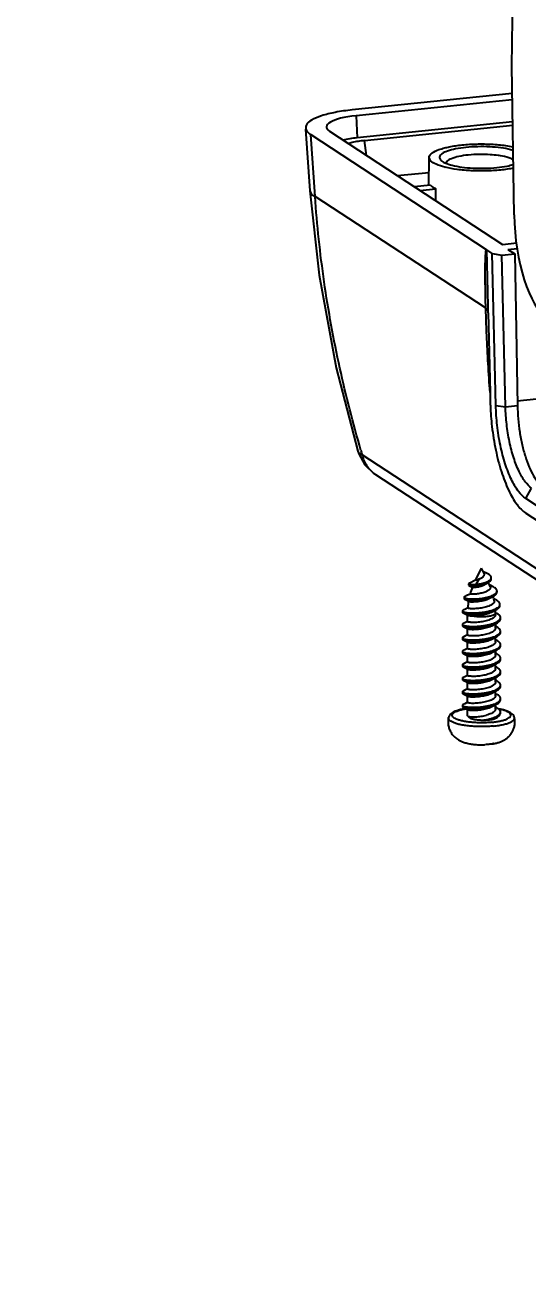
# Model space of a CAD drawing. Header units: millimetres. Extents: x -5407 to -45, y -6458 to 594.
# Drawn here: x -2140.7 to -2109, y -2032.9 to -1953.9 of the extents above; entities that cross this region are included whole.
import ezdxf

# ---------------------------------------------------------------- set-up
doc = ezdxf.new("R2010")
doc.units = ezdxf.units.MM
doc.layers.get('0').update_dxf_attribs({"linetype": 'CONTINUOUS'})
doc.layers.get('Defpoints').update_dxf_attribs({"linetype": 'CONTINUOUS'})
doc.layers.add('dim', color=3, linetype='CONTINUOUS', lineweight=9)
doc.styles.add('LongTou', font='romand.shx', dxfattribs={"width": 0.8, "bigfont": 'whgdtxt.shx'})
doc.dimstyles.new('YanXiu', dxfattribs={"dimtxt": 2.5, "dimasz": 2.2, "dimexe": 1, "dimexo": 0, "dimgap": 0.66, "dimtad": 0, "dimzin": 0, "dimdsep": 46, "dimtxsty": 'LongTou', "dimblk": 'CLOSEDBLANK', "dimcen": 0, "dimclrd": 256, "dimclre": 131, "dimclrt": 42, "dimadec": 0, "dimazin": 0, "dimtfac": 1, "dimtdec": 4, "dimtofl": 0, "dimtmove": 0, "dimatfit": 3, "dimldrblk": 'CLOSEDBLANK', "dimfxl": 0, "dimtolj": 1, "dimtzin": 0, "dimlwd": 0, "dimlwe": 0, "dimarcsym": 0})

# ---------------------------------------------------------------- blocks, each defined once
blk = doc.blocks.new('_ClosedBlank')
at = {"color": 0, "linetype": 'ByBlock', "lineweight": -2}
for p, q in [((-1, 0.167), (0, 0)), ((-1, 0.167), (-1, -0.167)), ((0, 0), (-1, -0.167))]:
    blk.add_line(p, q, dxfattribs=at)
blk = doc.blocks.new('*D34')
at = {"layer": 'Defpoints', "color": 0}
for p in [(-2243.063, -1942.958), (-2253.817, -1963.758), (-2243.063, -1963.758)]:
    blk.add_point(p, dxfattribs=at)
at = {"layer": 'dim', "lineweight": 5}
for p, q in [((-2253.817, -1937.358), (-2253.817, -1931.758)), ((-2253.817, -1969.358), (-2253.817, -1974.958))]:
    blk.add_line(p, q, dxfattribs=at)
at = {"layer": 'dim', "color": 131, "lineweight": 5}
for p, q in [((-2243.063, -1942.958), (-2255.216, -1942.958)), ((-2243.063, -1963.758), (-2255.216, -1963.758))]:
    blk.add_line(p, q, dxfattribs=at)
at = {"layer": 'dim', "lineweight": 5, "xscale": 5.600000000000001, "yscale": 5.600000000000001, "zscale": 5.600000000000001}
for p, rotation in [((-2253.817, -1942.958), 270), ((-2253.817, -1963.758), 90)]:
    blk.add_blockref('_ClosedBlank', p, dxfattribs=dict(at, rotation=rotation))
at = {"layer": 'dim', "color": 8, "insert": (-2253.817, -1953.358), "char_height": 7, "attachment_point": 5, "rotation": 90, "style": 'LongTou'}
blk.add_mtext('2.60', dxfattribs=at)
blk = doc.blocks.new('*U8')
at = {"color": 7}
for p, q in [((-127.455, 14.258), (-127.336, 21.42)), ((-127.261, 2.545), (-127.455, 14.258)), ((-127.419, 12.109), (-140.032, 10.815)), ((-127.411, 11.622), (-139.708, 10.361)), ((-139.708, 10.361), (-139.627, 8.613)), ((-143.688, 9.309), (-143.347, 4.441)), ((-128.16, 0.198), (-141.781, 9.114)), ((-127.382, 9.869), (-139.627, 8.613)), ((-139.043, 8.406), (-127.378, 9.602)), ((-142.947, 4.001), (-143.288, 8.868)), ((-143.288, 8.868), (-129.469, -0.178)), ((-138.894, 7.224), (-139.043, 8.406)), ((-133.978, 4.893), (-133.958, 7.071)), ((-136.475, 5.64), (-133.969, 5.897)), ((-129.523, -4.786), (-142.947, 4.001)), ((-133.866, 4.892), (-135.133, 4.762)), ((-134.692, 4.473), (-133.425, 4.603)), ((-133.428, 3.646), (-133.425, 4.603)), ((-127.077, 0.309), (-128.16, 0.198)), ((-128.984, -0.495), (-129.426, -0.206)), ((-129.323, -4.608), (-129.426, -0.206)), ((-128.705, -12.476), (-128.984, -0.495)), ((-128.984, -0.495), (-128.224, -0.64)), ((-128.224, -0.64), (-127.202, -0.535)), ((-127.947, -12.583), (-128.224, -0.64)), ((-127.754, -0.174), (-127.022, -0.099)), ((-127.754, -0.174), (-127.202, -0.535)), ((-127.202, -0.535), (-127.003, -12.486)), ((-129.536, -4.288), (-129.528, -4.614)), ((-129.528, -4.614), (-129.523, -4.786)), ((-129.32, -4.752), (-129.323, -4.608)), ((-129.31, -5.17), (-129.32, -4.752)), ((-129.31, -5.17), (-129.164, -11.453)), ((-129.164, -11.453), (-129.146, -12.234)), ((-128.705, -12.476), (-127.947, -12.583)), ((-127.947, -12.583), (-127.003, -12.486)), ((-125.509, -11.979), (-127.039, -12.136)), ((-139.574, -16.073), (-139.574, -16.072)), ((-139.574, -16.073), (-139.504, -16.281)), ((-44.577, -78.317), (-139.228, -16.357)), ((-138.153, -17.937), (-138.155, -17.935)), ((-43.497, -79.9), (-138.153, -17.937)), ((-126.351, -19.806), (-125.886, -18.983)), ((-63.105, -61.208), (-126.351, -19.806)), ((-126.343, -20.961), (-63.097, -62.363)), ((-130.294, -26.221), (-129.84, -25.288)), ((-129.633, -25.713), (-129.84, -25.288)), ((-130.847, -26.51), (-130.864, -26.528)), ((-130.864, -26.528), (-130.864, -26.625)), ((-130.864, -26.625), (-130.85, -26.64)), ((-130.026, -26.135), (-130.289, -26.567)), ((-130.289, -26.567), (-130.289, -26.664)), ((-130.289, -26.664), (-130.145, -26.763)), ((-129.296, -26.412), (-129.295, -26.411)), ((-129.067, -26.139), (-129.067, -26.042)), ((-131.209, -27.593), (-131.209, -27.689)), ((-130.73, -27.323), (-130.731, -27.326)), ((-129.199, -27.662), (-129.157, -27.64)), ((-128.904, -27.507), (-128.902, -27.506)), ((-128.901, -27.509), (-128.902, -27.506)), ((-128.614, -27.184), (-128.614, -27.088)), ((-131.167, -27.734), (-131.039, -27.8)), ((-131.039, -27.8), (-130.844, -27.902)), ((-130.923, -28.417), (-130.924, -28.427)), ((-130.858, -27.894), (-130.859, -27.9)), ((-128.702, -27.786), (-128.86, -27.706)), ((-128.38, -28.233), (-128.38, -28.136)), ((-131.338, -28.66), (-131.338, -28.756)), ((-131.283, -28.814), (-131.02, -28.948)), ((-131.02, -28.948), (-130.92, -29)), ((-130.94, -29.499), (-130.94, -28.99)), ((-128.666, -28.835), (-128.742, -28.797)), ((-128.74, -28.968), (-128.74, -28.851)), ((-128.34, -29.287), (-128.34, -29.191)), ((-131.34, -29.723), (-131.339, -29.819)), ((-131.284, -29.878), (-131.022, -30.011)), ((-131.022, -30.011), (-130.919, -30.064)), ((-130.939, -30.562), (-130.939, -30.054)), ((-128.739, -30.03), (-128.74, -29.681)), ((-128.666, -29.898), (-128.739, -29.86)), ((-128.339, -30.35), (-128.339, -30.253)), ((-131.339, -30.785), (-131.339, -30.882)), ((-131.284, -30.94), (-131.021, -31.074)), ((-131.021, -31.074), (-130.918, -31.127)), ((-130.939, -31.624), (-130.939, -31.116)), ((-128.739, -31.093), (-128.739, -30.743)), ((-128.665, -30.96), (-128.739, -30.923)), ((-128.339, -31.412), (-128.339, -31.316)), ((-131.339, -31.848), (-131.339, -31.944)), ((-131.284, -32.003), (-131.021, -32.136)), ((-131.021, -32.136), (-130.918, -32.189)), ((-130.939, -32.687), (-130.939, -32.179)), ((-128.739, -32.155), (-128.739, -31.805)), ((-128.665, -32.023), (-128.739, -31.985)), ((-128.339, -32.475), (-128.339, -32.378)), ((-131.339, -32.91), (-131.339, -33.007)), ((-131.283, -33.065), (-131.021, -33.199)), ((-131.021, -33.199), (-130.918, -33.252)), ((-130.939, -33.749), (-130.939, -33.241)), ((-128.739, -33.218), (-128.739, -32.868)), ((-128.665, -33.085), (-128.739, -33.048)), ((-128.339, -33.537), (-128.339, -33.441)), ((-131.339, -33.973), (-131.339, -34.069)), ((-131.283, -34.128), (-131.021, -34.261)), ((-131.021, -34.261), (-130.918, -34.314)), ((-130.939, -34.812), (-130.939, -34.304)), ((-128.739, -34.28), (-128.739, -33.93)), ((-128.665, -34.148), (-128.739, -34.11)), ((-128.339, -34.6), (-128.339, -34.503)), ((-131.339, -35.035), (-131.339, -35.132)), ((-131.283, -35.19), (-131.021, -35.324)), ((-131.021, -35.324), (-130.918, -35.377)), ((-130.939, -35.874), (-130.939, -35.366)), ((-128.739, -35.343), (-128.739, -34.993)), ((-128.665, -35.21), (-128.739, -35.173)), ((-128.339, -35.662), (-128.339, -35.566)), ((-131.338, -36.097), (-131.338, -36.194)), ((-131.283, -36.253), (-131.02, -36.386)), ((-131.02, -36.386), (-130.918, -36.439)), ((-130.938, -36.879), (-130.938, -36.429)), ((-128.738, -36.405), (-128.738, -36.055)), ((-128.665, -36.273), (-128.738, -36.235)), ((-128.338, -36.725), (-128.338, -36.628)), ((-131.384, -38.952), (-131.367, -38.959)), ((-131.367, -38.959), (-131.351, -38.966)), ((-128.94, -39.134), (-128.972, -39.137))]:
    blk.add_line(p, q, dxfattribs=at)
for points in [[(-143.347, 4.442), (-142.635, -2.209), (-141.289, -9.507), (-139.574, -16.073)], [(-139.504, -16.281), (-139.016, -17.149), (-138.349, -17.799), (-138.155, -17.935)], [(-129.329, -25.748), (-129.434, -25.693), (-129.543, -25.633), (-129.638, -25.578), (-129.718, -25.527), (-129.728, -25.519)], [(-130.85, -26.64), (-130.717, -26.713), (-130.574, -26.792), (-130.556, -26.803)], [(-130.31, -26.227), (-130.461, -26.31), (-130.655, -26.412), (-130.847, -26.51)], [(-129.54, -26.555), (-129.475, -26.515), (-129.38, -26.459), (-129.296, -26.412)], [(-128.914, -26.76), (-129.093, -26.669), (-129.206, -26.61)], [(-130.73, -27.324), (-130.8, -27.36), (-130.983, -27.454), (-131.164, -27.546)], [(-129.157, -27.64), (-129.027, -27.571), (-128.904, -27.507)], [(-130.923, -28.417), (-131.103, -28.51), (-131.283, -28.601)], [(-129.038, -28.756), (-128.824, -28.645), (-128.749, -28.607)], [(-130.94, -29.488), (-131.153, -29.597), (-131.284, -29.664)], [(-130.939, -30.55), (-131.153, -30.66), (-131.284, -30.727)], [(-129.022, -29.825), (-128.79, -29.706), (-128.74, -29.681)], [(-130.939, -31.613), (-131.152, -31.722), (-131.284, -31.789)], [(-129.022, -30.888), (-128.79, -30.769), (-128.739, -30.743)], [(-129.022, -31.95), (-128.79, -31.831), (-128.739, -31.805)], [(-130.939, -32.675), (-131.155, -32.786), (-131.283, -32.851)], [(-129.022, -33.013), (-128.789, -32.894), (-128.739, -32.868)], [(-130.939, -33.738), (-131.154, -33.848), (-131.283, -33.914)], [(-129.021, -34.075), (-128.789, -33.956), (-128.739, -33.93)], [(-130.939, -34.8), (-131.154, -34.911), (-131.283, -34.976)], [(-129.021, -35.138), (-128.789, -35.019), (-128.739, -34.993)], [(-130.939, -35.863), (-131.154, -35.973), (-131.283, -36.039)], [(-129.021, -36.2), (-128.789, -36.081), (-128.738, -36.055)]]:
    blk.add_lwpolyline(points, dxfattribs=at)
for centre, radius, start, end in [((-129.468, 0.477), 6.815, 80.50423, 82.04268), ((-131.256, 11.896), 5.777, 255.16198, 255.66998), ((42.219, -0.389), 171.799, 181.46667, 181.58888), ((-109.069, -11.766), 20.082, 181.33485, 182.10903), ((-43.059, 12.149), 100.305, 196.30448, 196.51088), ((-129.827, -25.818), 0.22, 12.18621, 12.87102), ((-129.822, -25.817), 0.214, 5.69124, 12.21232), ((-129.801, -25.772), 0.193, 347.4362, 349.56939), ((-129.804, -25.771), 0.196, 349.62571, 0.02955), ((-129.786, -25.531), 1.008, 299.20128, 299.37137), ((-134.317, -28.824), 5.573, 23.41404, 25.65251), ((-134.335, -28.831), 5.592, 21.99147, 23.41469), ((-125.323, -28.838), 5.615, 158.74269, 164.35104), ((-134.387, -28.848), 5.647, 11.6791, 13.72498), ((-125.277, -28.85), 5.663, 170.33901, 175.61951), ((-134.396, -28.85), 5.656, 10.0747, 11.67931), ((-134.41, -28.852), 5.671, 0.5583, 2.47794), ((-134.402, -28.852), 5.662, 0.00932, 0.55801), ((-128.616, -29.17), 0.279, 332.71193, 336.24582), ((-128.608, -33.424), 0.271, 334.17334, 336.33268), ((-128.623, -35.541), 0.289, 330.88963, 336.15778), ((-129.804, -32.909), 6.265, 272.71171, 275.81152), ((-129.735, -33.626), 5.545, 275.85009, 276.82474), ((-129.661, -34.232), 4.935, 276.80614, 279.37699), ((-128.98, -38.357), 0.781, 262.87449, 270.59393), ((-129.634, -35.195), 4, 280.00241, 281.26088)]:
    blk.add_arc(centre, radius, start, end, dxfattribs=at)
for centre, major_axis, ratio, start_param, end_param in [((-138.343, 9.47), (3.704, 0), 0.258735, 1.94848, 3.518058), ((-138.261, 7.722), (3.704, 0), 0.258735, 1.94848, 2.305993), ((-124.687, 1.163), (-0.712, 6.966), 0.355392, 1.334982, 2.860979)]:
    blk.add_ellipse(centre, major_axis=major_axis, ratio=ratio, start_param=start_param, end_param=end_param, dxfattribs=at)
for points, start_tangent, end_tangent in [([(-140.024, 10.816), (-141.362, 10.623), (-142.451, 10.349), (-143.223, 10.013), (-143.634, 9.637), (-143.682, 9.393)], (-0.994782, -0.102027), (0.030111, -0.999547)), ([(-143.682, 9.393), (-143.655, 9.246), (-143.285, 8.866)], (0.030111, -0.999547), (0.836675, -0.5477)), ([(-139.043, 8.406), (-139.564, 8.337), (-140.024, 8.242), (-140.316, 8.158)], (-0.994791, -0.101936), (-0.94736, -0.320171)), ([(-132.743, 7.823), (-132.382, 7.907), (-131.358, 8.059)], (0.967741, 0.251948), (0.994782, 0.102027)), ([(-131.358, 8.059), (-130.215, 8.13), (-129.047, 8.114), (-127.951, 8.015), (-127.347, 7.917)], (0.994782, 0.102027), (0.980849, -0.194771)), ([(-127.342, 7.624), (-127.547, 7.683), (-128.305, 7.825), (-129.192, 7.907), (-130.138, 7.92), (-131.059, 7.864)], (-0.954691, 0.297598), (-0.994782, -0.102027)), ([(-133.955, 7.072), (-133.954, 7.119), (-133.734, 7.416)], (-0.062731, 0.99803), (0.794606, 0.607125)), ([(-132.736, 6.312), (-133.409, 6.537), (-133.842, 6.817), (-133.955, 7.072)], (-0.966652, 0.256094), (-0.062731, 0.99803)), ([(-133.734, 7.416), (-133.197, 7.686), (-132.743, 7.823)], (0.794606, 0.607125), (0.967741, 0.251948)), ([(-131.059, 7.864), (-131.877, 7.742), (-132.527, 7.567), (-132.958, 7.353), (-133.14, 7.116), (-133.058, 6.874), (-133.027, 6.838)], (-0.994782, -0.102027), (0.685689, -0.727895)), ([(-132.209, 6.975), (-132.557, 6.767), (-132.635, 6.62)], (-0.941052, -0.338263), (-0.241755, -0.970337)), ([(-130.875, 7.26), (-131.629, 7.145), (-132.209, 6.975)], (-0.994782, -0.102027), (-0.941052, -0.338263)), ([(-128.525, 7.226), (-129.148, 7.289), (-130.02, 7.31), (-130.875, 7.26)], (-0.990346, 0.138615), (-0.994782, -0.102027)), ([(-127.327, 6.904), (-127.687, 7.049), (-128.344, 7.199)], (-0.876089, 0.482149), (-0.986269, 0.16515)), ([(-133.027, 6.838), (-132.717, 6.648), (-132.144, 6.456)], (0.685689, -0.727895), (0.967867, -0.251463)), ([(-128.333, 6.079), (-129.476, 6.009), (-130.644, 6.024), (-131.74, 6.124), (-132.686, 6.299)], (-0.994782, -0.102027), (-0.968884, 0.247514)), ([(-132.144, 6.456), (-131.386, 6.313), (-130.499, 6.232), (-129.553, 6.218), (-128.632, 6.275)], (0.967867, -0.251463), (0.994782, 0.102027)), ([(-128.632, 6.275), (-127.814, 6.396), (-127.324, 6.519)], (0.994782, 0.102027), (0.956513, 0.291689)), ([(-127.309, 6.231), (-128.333, 6.079)], (-0.979413, -0.201864), (-0.994782, -0.102027)), ([(-143.335, 4.441), (-143.317, 4.327), (-142.947, 4.001)], (0.000615, -1), (0.886523, -0.462685)), ([(-139.33, -16.01), (-140.99, -9.531), (-142.228, -2.732), (-142.947, 4.001)], (-0.280741, 0.959784), (-0.068945, 0.99762)), ([(-133.866, 4.892), (-133.755, 4.792), (-133.608, 4.696), (-133.425, 4.603)], (0.672111, -0.74045), (0.91205, -0.410078)), ([(-129.469, -0.178), (-129.5, -0.272), (-129.519, -0.409), (-129.534, -0.568), (-129.545, -0.749), (-129.553, -0.951), (-129.56, -1.173), (-129.564, -1.417), (-129.567, -1.684), (-129.568, -1.973), (-129.567, -2.288), (-129.565, -2.629), (-129.56, -2.997), (-129.554, -3.395), (-129.546, -3.825), (-129.536, -4.288)], (-0.321841, -0.946794), (0.023539, -0.999723)), ([(-129.468, -0.178), (-129.449, -0.191), (-129.426, -0.206)], (0.835603, -0.549333), (0.853589, -0.520947)), ([(-129.523, -4.787), (-129.402, -4.91), (-129.33, -5.038)], (0.773882, -0.633329), (0.328338, -0.94456)), ([(-129.513, -5.152), (-129.453, -6.955), (-129.341, -9.18), (-129.18, -11.454)], (0.02774, -0.999615), (0.08206, -0.996627)), ([(-129.138, -12.505), (-129.015, -14.122), (-128.714, -15.986), (-128.264, -17.703), (-127.693, -19.164), (-127.038, -20.274), (-126.343, -20.961)], (0.036789, -0.999323), (0.836637, -0.547758)), ([(-126.351, -19.806), (-126.922, -19.246), (-127.475, -18.318), (-127.962, -17.077), (-128.346, -15.612), (-128.598, -14.036), (-128.705, -12.476)], (-0.836047, 0.548657), (-0.023764, 0.999718)), ([(-125.886, -18.983), (-126.387, -18.492), (-126.869, -17.681), (-127.294, -16.599), (-127.63, -15.321), (-127.851, -13.947), (-127.947, -12.583)], (-0.836964, 0.547258), (-0.023429, 0.999725)), ([(-127.003, -12.486), (-126.95, -13.524), (-126.825, -14.564), (-126.633, -15.568), (-126.381, -16.499), (-126.078, -17.325), (-125.735, -18.014), (-125.366, -18.542)], (0.016603, -0.999862), (0.652276, -0.757981)), ([(-139.228, -16.357), (-139.555, -16.117), (-139.567, -16.072)], (-0.927672, 0.373396), (-0.157986, 0.987441)), ([(-138.155, -17.935), (-138.246, -17.872), (-138.869, -17.215), (-139.228, -16.357)], (-0.836447, 0.548048), (-0.221808, 0.97509)), ([(-129.627, -25.683), (-129.658, -25.625), (-129.699, -25.572), (-129.706, -25.564)], (-0.390864, 0.920448), (-0.652385, 0.757888)), ([(-129.608, -25.771), (-129.61, -25.744), (-129.627, -25.683)], (0.00022, 1), (-0.390864, 0.920448)), ([(-130.864, -26.528), (-130.846, -26.546), (-130.791, -26.561), (-130.703, -26.573), (-130.587, -26.578), (-130.447, -26.576), (-130.289, -26.567)], (0.022403, -0.999749), (0.996588, 0.082542)), ([(-130.85, -26.64), (-130.846, -26.643), (-130.791, -26.658), (-130.703, -26.669), (-130.587, -26.675), (-130.447, -26.673), (-130.289, -26.664)], (0.857152, -0.515063), (0.996588, 0.082542)), ([(-130.31, -26.227), (-130.305, -26.225), (-130.294, -26.22)], (0.89096, 0.454082), (0.93344, 0.358732)), ([(-130.294, -26.22), (-130.275, -26.214), (-130.229, -26.2), (-130.169, -26.183), (-130.1, -26.161), (-130.026, -26.135)], (0.93344, 0.358732), (0.93853, 0.345197)), ([(-130.289, -26.567), (-130.105, -26.547), (-129.917, -26.517), (-129.732, -26.477), (-129.558, -26.427), (-129.404, -26.368), (-129.273, -26.303), (-129.173, -26.231), (-129.105, -26.156)], (0.996588, 0.082542), (0.554888, 0.831925)), ([(-130.289, -26.664), (-130.105, -26.644), (-129.917, -26.614), (-129.732, -26.573), (-129.558, -26.523), (-129.404, -26.465), (-129.296, -26.412)], (0.996588, 0.082542), (0.873665, 0.486528)), ([(-130.145, -26.763), (-130.015, -26.736), (-129.88, -26.7), (-129.749, -26.656), (-129.631, -26.605)], (0.983018, 0.183509), (0.898897, 0.43816)), ([(-130.026, -26.135), (-129.925, -26.094), (-129.829, -26.046), (-129.745, -25.992), (-129.679, -25.932), (-129.634, -25.87), (-129.612, -25.814)], (0.93853, 0.345197), (0.217437, 0.976074)), ([(-129.633, -25.713), (-129.613, -25.769)], (0.437516, -0.89921), (0.222753, -0.974875)), ([(-129.631, -26.605), (-129.57, -26.573), (-129.54, -26.555)], (0.898897, 0.43816), (0.846789, 0.531929)), ([(-129.436, -26.494), (-129.383, -26.476), (-129.327, -26.444)], (0.95868, 0.284488), (0.77112, 0.63669)), ([(-129.067, -26.042), (-129.072, -26.002), (-129.105, -25.927), (-129.169, -25.856), (-129.258, -25.789), (-129.329, -25.748)], (-0.000618, 1), (-0.885915, 0.463847)), ([(-129.327, -26.444), (-129.307, -26.422)], (0.77112, 0.63669), (0.48808, 0.872799)), ([(-129.292, -26.41), (-129.273, -26.399), (-129.173, -26.328), (-129.105, -26.253), (-129.071, -26.176), (-129.067, -26.139)], (0.871458, 0.49047), (-0.000618, 1)), ([(-129.105, -26.156), (-129.089, -26.129)], (0.554888, 0.831925), (0.452581, 0.891723)), ([(-129.089, -26.129), (-129.071, -26.079), (-129.067, -26.042)], (0.452581, 0.891723), (-0.000618, 1)), ([(-131.164, -27.546), (-131.169, -27.548), (-131.207, -27.583), (-131.207, -27.592)], (-0.900022, -0.435843), (0.132053, -0.991243)), ([(-131.207, -27.592), (-131.196, -27.618), (-131.135, -27.651), (-131.029, -27.68), (-130.88, -27.702), (-130.695, -27.715), (-130.482, -27.718), (-130.248, -27.71), (-130.002, -27.689), (-129.754, -27.657), (-129.512, -27.612), (-129.285, -27.556), (-129.082, -27.489), (-128.924, -27.421)], (0.132053, -0.991243), (0.89535, 0.445363)), ([(-131.168, -27.736), (-131.135, -27.748), (-131.029, -27.776), (-130.88, -27.798), (-130.695, -27.811), (-130.482, -27.814), (-130.248, -27.806), (-130.002, -27.786), (-129.754, -27.753), (-129.512, -27.708), (-129.285, -27.652), (-129.082, -27.585), (-128.909, -27.509), (-128.904, -27.507)], (0.903027, -0.429584), (0.888009, 0.459826)), ([(-129.553, -27.175), (-129.712, -27.227), (-129.885, -27.272), (-130.06, -27.306), (-130.226, -27.329), (-130.378, -27.344), (-130.513, -27.35), (-130.618, -27.349), (-130.69, -27.342), (-130.727, -27.333), (-130.727, -27.327)], (-0.935078, -0.354441), (0.141358, 0.989959)), ([(-130.556, -26.803), (-130.535, -26.805), (-130.48, -26.804), (-130.392, -26.798), (-130.277, -26.785), (-130.145, -26.763)], (0.874021, -0.485889), (0.983018, 0.183509)), ([(-129.15, -26.737), (-129.147, -26.745), (-129.135, -26.823), (-129.157, -26.9), (-129.212, -26.974), (-129.299, -27.047), (-129.415, -27.115), (-129.553, -27.175)], (0.372138, -0.928177), (-0.935078, -0.354441)), ([(-129.491, -27.781), (-129.323, -27.721), (-129.199, -27.662)], (0.953669, 0.300856), (0.880646, 0.473774)), ([(-128.924, -27.421), (-128.909, -27.413), (-128.772, -27.33), (-128.676, -27.241), (-128.633, -27.173)], (0.89535, 0.445363), (0.407861, 0.913044)), ([(-128.614, -27.088), (-128.617, -27.056), (-128.654, -26.965), (-128.733, -26.877), (-128.852, -26.794), (-128.914, -26.76)], (0.004755, 0.999989), (-0.891842, 0.452346)), ([(-128.902, -27.506), (-128.772, -27.426), (-128.676, -27.337), (-128.624, -27.246), (-128.614, -27.184)], (0.887141, 0.461499), (0.004755, 0.999989)), ([(-128.633, -27.173), (-128.624, -27.149), (-128.614, -27.088)], (0.407861, 0.913044), (0.004755, 0.999989)), ([(-131.283, -28.601), (-131.333, -28.642), (-131.335, -28.659)], (-0.911933, -0.410338), (0.045083, -0.998983)), ([(-131.335, -28.659), (-131.329, -28.683), (-131.271, -28.723), (-131.161, -28.759), (-131.003, -28.788), (-130.804, -28.808), (-130.569, -28.818), (-130.309, -28.814), (-130.033, -28.798), (-129.75, -28.768), (-129.472, -28.724), (-129.208, -28.666), (-128.968, -28.596), (-128.76, -28.515), (-128.752, -28.511)], (0.045083, -0.998983), (0.907833, 0.419332)), ([(-131.283, -28.815), (-131.271, -28.82), (-131.161, -28.856), (-131.003, -28.885), (-130.804, -28.905), (-130.569, -28.914), (-130.309, -28.911), (-130.033, -28.895), (-129.75, -28.864), (-129.472, -28.82), (-129.208, -28.762), (-128.968, -28.692), (-128.76, -28.611), (-128.7, -28.582)], (0.922188, -0.386742), (0.891446, 0.453127)), ([(-131.207, -27.689), (-131.196, -27.715), (-131.168, -27.736)], (0.132053, -0.991243), (0.903027, -0.429584)), ([(-129.454, -28.342), (-129.654, -28.393), (-129.867, -28.433), (-130.081, -28.463), (-130.283, -28.481), (-130.468, -28.489), (-130.629, -28.488), (-130.761, -28.478), (-130.856, -28.463), (-130.91, -28.444), (-130.923, -28.427)], (-0.96039, -0.278659), (-0.215802, 0.976437)), ([(-130.846, -27.905), (-130.815, -27.913), (-130.734, -27.926), (-130.613, -27.935), (-130.459, -27.935), (-130.282, -27.926), (-130.088, -27.907), (-129.883, -27.876), (-129.682, -27.834), (-129.491, -27.781)], (0.873465, -0.486887), (0.953669, 0.300856)), ([(-128.827, -27.861), (-128.831, -27.946), (-128.878, -28.036), (-128.968, -28.122), (-129.098, -28.204), (-129.264, -28.278), (-129.454, -28.342)], (0.16733, -0.985901), (-0.96039, -0.278659)), ([(-128.752, -28.511), (-128.593, -28.424), (-128.471, -28.327), (-128.4, -28.225)], (0.907833, 0.419332), (0.394089, 0.919072)), ([(-128.38, -28.136), (-128.381, -28.121), (-128.415, -28.017), (-128.501, -27.917), (-128.635, -27.822), (-128.702, -27.785)], (0.006382, 0.99998), (-0.892368, 0.451309)), ([(-128.7, -28.582), (-128.593, -28.521), (-128.471, -28.423), (-128.4, -28.321), (-128.38, -28.233)], (0.891446, 0.453127), (0.006382, 0.99998)), ([(-128.4, -28.225), (-128.38, -28.136)], (0.394089, 0.919072), (0.006382, 0.99998)), ([(-131.337, -29.723), (-131.335, -29.739), (-131.286, -29.78), (-131.184, -29.817), (-131.033, -29.848), (-130.838, -29.87), (-130.606, -29.881), (-130.347, -29.881), (-130.069, -29.867), (-129.783, -29.839), (-129.499, -29.796), (-129.227, -29.74), (-128.978, -29.671), (-128.76, -29.59), (-128.739, -29.581)], (-0.058902, -0.998264), (0.913604, 0.406604)), ([(-131.335, -28.756), (-131.329, -28.78), (-131.283, -28.815)], (0.045083, -0.998983), (0.922188, -0.386742)), ([(-128.74, -28.968), (-128.747, -29.019), (-128.794, -29.109), (-128.883, -29.196), (-129.01, -29.276), (-129.171, -29.349), (-129.359, -29.413), (-129.567, -29.467), (-129.785, -29.51), (-130.005, -29.541), (-130.219, -29.561), (-130.418, -29.57), (-130.593, -29.569), (-130.738, -29.56), (-130.847, -29.544), (-130.915, -29.524), (-130.939, -29.501), (-130.939, -29.5)], (-0.002117, -0.999998), (0.121629, 0.992576)), ([(-130.92, -29), (-130.916, -29.002), (-130.859, -29.019), (-130.771, -29.034), (-130.654, -29.043)], (0.903324, -0.428959), (0.998739, -0.050205)), ([(-130.654, -29.043), (-130.485, -29.046), (-130.289, -29.04), (-130.074, -29.022), (-129.849, -28.992), (-129.623, -28.951), (-129.408, -28.897), (-129.211, -28.833), (-129.042, -28.758), (-129.038, -28.756)], (0.998739, -0.050205), (0.88721, 0.461365)), ([(-128.74, -28.851), (-128.75, -28.889), (-128.803, -28.946), (-128.9, -28.999), (-129.038, -29.046), (-129.209, -29.085), (-129.407, -29.113), (-129.623, -29.131), (-129.849, -29.136), (-130.074, -29.13), (-130.289, -29.111), (-130.485, -29.082), (-130.654, -29.043)], (-0.024982, -0.999688), (-0.961698, 0.27411)), ([(-128.739, -29.581), (-128.582, -29.5), (-128.449, -29.402), (-128.368, -29.298)], (0.913604, 0.406604), (0.458284, 0.888806)), ([(-128.34, -29.191), (-128.366, -29.086), (-128.447, -28.982), (-128.579, -28.884), (-128.666, -28.835)], (-0.000812, 1), (-0.892113, 0.451811)), ([(-128.666, -29.643), (-128.582, -29.597), (-128.449, -29.498), (-128.368, -29.395), (-128.34, -29.287)], (0.891941, 0.452152), (-0.000812, 1)), ([(-128.36, -29.283), (-128.34, -29.191)], (0.402608, 0.915372), (-0.000812, 1)), ([(-131.284, -29.663), (-131.33, -29.698), (-131.337, -29.723)], (-0.922319, -0.386428), (-0.058902, -0.998264)), ([(-131.337, -29.819), (-131.335, -29.836), (-131.286, -29.877), (-131.284, -29.878)], (-0.058902, -0.998264), (0.908935, -0.416939)), ([(-131.284, -29.878), (-131.184, -29.914), (-131.032, -29.944), (-130.838, -29.967), (-130.606, -29.978), (-130.347, -29.977), (-130.069, -29.963), (-129.783, -29.935), (-129.499, -29.893), (-129.227, -29.837), (-128.978, -29.768), (-128.76, -29.687), (-128.666, -29.643)], (0.908935, -0.416939), (0.891941, 0.452152)), ([(-129.435, -30.497), (-129.641, -30.546), (-129.855, -30.583), (-130.071, -30.611), (-130.276, -30.627), (-130.464, -30.633), (-130.628, -30.63), (-130.762, -30.62), (-130.861, -30.603), (-130.921, -30.583), (-130.939, -30.562)], (-0.965942, -0.258758), (-0.135189, 0.99082)), ([(-130.919, -30.065), (-130.864, -30.083), (-130.765, -30.1), (-130.631, -30.11), (-130.467, -30.113), (-130.28, -30.107), (-130.075, -30.091), (-129.858, -30.064), (-129.641, -30.026), (-129.435, -29.978)], (0.835065, -0.550151), (0.965942, 0.258758)), ([(-129.435, -29.978), (-129.231, -29.915), (-129.051, -29.84), (-129.022, -29.825)], (0.965942, 0.258758), (0.888417, 0.459037)), ([(-128.74, -30.03), (-128.752, -30.099), (-128.81, -30.192), (-128.911, -30.279), (-129.054, -30.361), (-129.232, -30.435), (-129.435, -30.497)], (-0.006888, -0.999976), (-0.965942, -0.258758)), ([(-128.738, -30.643), (-128.61, -30.579), (-128.469, -30.482), (-128.378, -30.379), (-128.359, -30.343)], (0.91342, 0.407019), (0.400921, 0.916113)), ([(-128.34, -30.253), (-128.358, -30.167), (-128.429, -30.062), (-128.552, -29.963), (-128.666, -29.898)], (-0.007604, 0.999971), (-0.892331, 0.451381)), ([(-128.665, -30.705), (-128.61, -30.676), (-128.469, -30.579), (-128.378, -30.476), (-128.34, -30.37), (-128.34, -30.35)], (0.891767, 0.452495), (-0.007604, 0.999971)), ([(-128.359, -30.343), (-128.34, -30.273), (-128.34, -30.253)], (0.400921, 0.916113), (-0.007604, 0.999971)), ([(-131.338, -30.785), (-131.338, -30.795), (-131.298, -30.836), (-131.205, -30.874), (-131.062, -30.906), (-130.875, -30.929), (-130.649, -30.943), (-130.394, -30.944), (-130.119, -30.933), (-129.833, -30.907), (-129.548, -30.867), (-129.274, -30.813), (-129.02, -30.747), (-128.796, -30.668), (-128.738, -30.643)], (-0.117493, -0.993074), (0.91342, 0.407019)), ([(-131.285, -30.725), (-131.323, -30.753), (-131.338, -30.785)], (-0.910441, -0.413639), (-0.117493, -0.993074)), ([(-131.338, -30.882), (-131.338, -30.891), (-131.298, -30.932), (-131.284, -30.94)], (-0.117493, -0.993074), (0.888692, -0.458505)), ([(-131.284, -30.94), (-131.205, -30.97), (-131.062, -31.002), (-130.875, -31.026), (-130.649, -31.039), (-130.394, -31.041), (-130.119, -31.029), (-129.833, -31.004), (-129.548, -30.964), (-129.274, -30.91), (-129.02, -30.843), (-128.796, -30.764), (-128.665, -30.705)], (0.888692, -0.458505), (0.891767, 0.452495)), ([(-129.435, -31.56), (-129.641, -31.608), (-129.854, -31.646), (-130.067, -31.673), (-130.272, -31.689), (-130.46, -31.695), (-130.626, -31.693), (-130.76, -31.682), (-130.859, -31.666), (-130.92, -31.646), (-130.939, -31.624)], (-0.965942, -0.258758), (-0.097915, 0.995195)), ([(-130.919, -31.127), (-130.861, -31.146), (-130.762, -31.162), (-130.628, -31.173), (-130.464, -31.176), (-130.276, -31.169), (-130.071, -31.153), (-129.855, -31.126), (-129.641, -31.088), (-129.435, -31.04)], (0.839807, -0.542885), (0.965942, 0.258758)), ([(-129.435, -31.04), (-129.232, -30.977), (-129.054, -30.904), (-129.022, -30.888)], (0.965942, 0.258758), (0.888405, 0.459061)), ([(-128.739, -31.093), (-128.753, -31.163), (-128.812, -31.256), (-128.914, -31.343), (-129.055, -31.424), (-129.232, -31.497), (-129.435, -31.56)], (-0.006749, -0.999977), (-0.965942, -0.258758)), ([(-128.738, -31.706), (-128.639, -31.658), (-128.49, -31.562), (-128.39, -31.46), (-128.358, -31.404)], (0.913199, 0.407515), (0.395657, 0.918398)), ([(-128.34, -31.316), (-128.35, -31.248), (-128.412, -31.143), (-128.527, -31.043), (-128.665, -30.96)], (-0.005623, 0.999984), (-0.892388, 0.451269)), ([(-128.665, -31.768), (-128.639, -31.754), (-128.49, -31.659), (-128.39, -31.557), (-128.343, -31.451), (-128.34, -31.412)], (0.891795, 0.452439), (-0.005623, 0.999984)), ([(-128.358, -31.404), (-128.343, -31.354), (-128.34, -31.316)], (0.395657, 0.918398), (-0.005623, 0.999984)), ([(-131.339, -31.848), (-131.339, -31.85), (-131.309, -31.891), (-131.225, -31.93), (-131.091, -31.963), (-130.91, -31.988), (-130.691, -32.004), (-130.441, -32.007), (-130.168, -31.998), (-129.884, -31.975), (-129.598, -31.938), (-129.32, -31.886), (-129.062, -31.822), (-128.832, -31.745), (-128.738, -31.706)], (-0.046771, -0.998906), (0.913199, 0.407515)), ([(-131.284, -31.788), (-131.314, -31.808), (-131.339, -31.848)], (-0.888888, -0.458125), (-0.046771, -0.998906)), ([(-131.339, -31.944), (-131.339, -31.946), (-131.309, -31.988), (-131.284, -32.004)], (-0.046771, -0.998906), (0.882386, -0.470526)), ([(-131.284, -32.004), (-131.225, -32.026), (-131.091, -32.06), (-130.91, -32.085), (-130.691, -32.1), (-130.441, -32.104), (-130.168, -32.095), (-129.884, -32.072), (-129.598, -32.034), (-129.32, -31.983), (-129.062, -31.918), (-128.832, -31.842), (-128.665, -31.768)], (0.882386, -0.470526), (0.891795, 0.452439)), ([(-131.117, -33.02), (-130.945, -33.047), (-130.732, -33.064), (-130.486, -33.07), (-130.217, -33.063), (-129.934, -33.043), (-129.647, -33.008), (-129.368, -32.959), (-129.105, -32.896), (-128.87, -32.822), (-128.67, -32.736), (-128.512, -32.642), (-128.403, -32.541), (-128.357, -32.465)], (0.979384, -0.202007), (0.386057, 0.922475)), ([(-130.918, -32.19), (-130.859, -32.209), (-130.76, -32.225), (-130.626, -32.235), (-130.46, -32.238), (-130.272, -32.232), (-130.067, -32.215), (-129.854, -32.189), (-129.641, -32.151), (-129.435, -32.103)], (0.846527, -0.532345), (0.965942, 0.258758)), ([(-129.435, -32.103), (-129.232, -32.04), (-129.055, -31.967), (-129.022, -31.95)], (0.965942, 0.258758), (0.888386, 0.459098)), ([(-128.739, -32.155), (-128.739, -32.165), (-128.765, -32.254), (-128.832, -32.34), (-128.937, -32.422), (-129.076, -32.496), (-129.244, -32.564), (-129.435, -32.622)], (0.004627, -0.999989), (-0.965942, -0.258758)), ([(-128.339, -32.378), (-128.345, -32.329), (-128.398, -32.224), (-128.503, -32.122), (-128.657, -32.027), (-128.665, -32.023)], (0.001424, 0.999999), (-0.892093, 0.451852)), ([(-128.665, -32.83), (-128.512, -32.738), (-128.403, -32.637), (-128.347, -32.532), (-128.339, -32.475)], (0.892114, 0.45181), (0.001424, 0.999999)), ([(-128.357, -32.465), (-128.347, -32.436), (-128.339, -32.378)], (0.386057, 0.922475), (0.001424, 0.999999)), ([(-131.284, -32.851), (-131.301, -32.862), (-131.338, -32.903), (-131.338, -32.91)], (-0.88347, -0.468488), (0.111126, -0.993806)), ([(-131.339, -33.007), (-131.318, -33.043), (-131.284, -33.067)], (0.089162, -0.996017), (0.896911, -0.44221)), ([(-131.338, -32.91), (-131.319, -32.945), (-131.244, -32.985), (-131.117, -33.02)], (0.111126, -0.993806), (0.979384, -0.202007)), ([(-131.284, -33.067), (-131.243, -33.083), (-131.117, -33.117)], (0.896911, -0.44221), (0.979384, -0.202007)), ([(-131.117, -33.117), (-130.945, -33.144), (-130.732, -33.161), (-130.486, -33.167), (-130.217, -33.16), (-129.934, -33.139), (-129.647, -33.104), (-129.368, -33.055), (-129.105, -32.993), (-128.87, -32.918), (-128.67, -32.833), (-128.665, -32.83)], (0.979384, -0.202007), (0.892114, 0.45181)), ([(-130.777, -32.743), (-130.869, -32.726), (-130.924, -32.706), (-130.938, -32.687)], (-0.991921, 0.126856), (-0.208512, 0.97802)), ([(-130.919, -33.253), (-130.868, -33.269), (-130.776, -33.286)], (0.826476, -0.562972), (0.991921, -0.126856)), ([(-129.435, -32.622), (-129.645, -32.671), (-129.864, -32.71), (-130.08, -32.736), (-130.286, -32.752), (-130.477, -32.758), (-130.644, -32.754), (-130.777, -32.743)], (-0.965942, -0.258758), (-0.991921, 0.126856)), ([(-130.776, -33.286), (-130.644, -33.297), (-130.477, -33.301), (-130.286, -33.295), (-130.08, -33.279), (-129.864, -33.252), (-129.645, -33.214), (-129.434, -33.165)], (0.991921, -0.126856), (0.965942, 0.258758)), ([(-129.434, -33.165), (-129.244, -33.107), (-129.076, -33.039), (-129.022, -33.013)], (0.965942, 0.258758), (0.888248, 0.459365)), ([(-128.739, -33.218), (-128.739, -33.227), (-128.765, -33.316), (-128.831, -33.402), (-128.936, -33.483), (-129.076, -33.559), (-129.244, -33.626), (-129.434, -33.685)], (0.004261, -0.999991), (-0.965942, -0.258758)), ([(-128.738, -33.831), (-128.575, -33.746), (-128.444, -33.647), (-128.364, -33.542)], (0.913623, 0.406561), (0.435604, 0.900138)), ([(-128.339, -33.441), (-128.339, -33.434), (-128.37, -33.327), (-128.457, -33.222), (-128.594, -33.124), (-128.665, -33.085)], (0.00347, 0.999994), (-0.891978, 0.452079)), ([(-128.665, -33.893), (-128.524, -33.809), (-128.411, -33.709), (-128.35, -33.605), (-128.339, -33.537)], (0.892231, 0.45158), (0.005097, 0.999987)), ([(-128.359, -33.533), (-128.339, -33.441)], (0.401375, 0.915914), (0.00347, 0.999994)), ([(-131.337, -33.973), (-131.337, -33.984), (-131.293, -34.026), (-131.195, -34.064), (-131.047, -34.095), (-130.853, -34.119), (-130.621, -34.131), (-130.361, -34.131), (-130.079, -34.117), (-129.79, -34.089), (-129.503, -34.047), (-129.227, -33.99), (-128.976, -33.921), (-128.755, -33.839), (-128.738, -33.831)], (-0.113423, -0.993547), (0.913623, 0.406561)), ([(-131.338, -34.069), (-131.319, -34.104), (-131.284, -34.129)], (0.107575, -0.994197), (0.902237, -0.43124)), ([(-131.284, -33.912), (-131.324, -33.942), (-131.337, -33.973)], (-0.914912, -0.403654), (-0.113423, -0.993547)), ([(-131.284, -34.129), (-131.247, -34.143), (-131.124, -34.178), (-130.954, -34.205), (-130.743, -34.223), (-130.5, -34.229), (-130.233, -34.223), (-129.952, -34.203), (-129.666, -34.17), (-129.387, -34.122), (-129.124, -34.061), (-128.887, -33.987), (-128.685, -33.903), (-128.665, -33.893)], (0.902237, -0.43124), (0.892231, 0.45158)), ([(-129.434, -33.685), (-129.654, -33.736), (-129.884, -33.775), (-130.109, -33.802), (-130.321, -33.816), (-130.516, -33.82), (-130.683, -33.814), (-130.811, -33.8), (-130.896, -33.781), (-130.936, -33.757), (-130.936, -33.75)], (-0.965942, -0.258758), (0.200708, 0.979651)), ([(-130.919, -34.316), (-130.896, -34.324), (-130.811, -34.343), (-130.683, -34.357), (-130.516, -34.363), (-130.321, -34.359), (-130.109, -34.344), (-129.884, -34.318), (-129.654, -34.279), (-129.434, -34.227)], (0.923046, -0.384689), (0.965942, 0.258758)), ([(-129.434, -34.227), (-129.244, -34.169), (-129.076, -34.102), (-129.021, -34.075)], (0.965942, 0.258758), (0.888252, 0.459356)), ([(-128.739, -34.28), (-128.739, -34.288), (-128.764, -34.376), (-128.829, -34.462), (-128.934, -34.545), (-129.075, -34.621), (-129.243, -34.689), (-129.434, -34.747)], (0.003687, -0.999993), (-0.965942, -0.258758)), ([(-128.339, -34.503), (-128.346, -34.45), (-128.401, -34.344), (-128.511, -34.241), (-128.665, -34.148)], (0.000158, 1), (-0.892229, 0.451583)), ([(-128.357, -34.59), (-128.346, -34.558), (-128.339, -34.503)], (0.387135, 0.922023), (0.000158, 1)), ([(-131.338, -35.131), (-131.321, -35.165), (-131.284, -35.192)], (0.11609, -0.993239), (0.907798, -0.419408)), ([(-131.337, -35.035), (-131.325, -35.065), (-131.257, -35.105), (-131.136, -35.141), (-130.968, -35.169), (-130.756, -35.188), (-130.511, -35.195), (-130.241, -35.189), (-129.954, -35.169), (-129.665, -35.135), (-129.381, -35.087), (-129.114, -35.024), (-128.876, -34.949), (-128.737, -34.893)], (0.109946, -0.993938), (0.913077, 0.407788)), ([(-131.283, -34.977), (-131.292, -34.981), (-131.336, -35.023), (-131.337, -35.035)], (-0.896154, -0.443743), (0.109946, -0.993938)), ([(-131.284, -35.192), (-131.251, -35.204), (-131.13, -35.239), (-130.962, -35.266), (-130.753, -35.285), (-130.511, -35.292), (-130.245, -35.286), (-129.964, -35.267), (-129.679, -35.234), (-129.399, -35.187), (-129.135, -35.126), (-128.897, -35.053), (-128.693, -34.969), (-128.665, -34.955)], (0.907798, -0.419408), (0.892252, 0.451538)), ([(-129.434, -34.747), (-129.655, -34.798), (-129.887, -34.838), (-130.114, -34.865), (-130.326, -34.879), (-130.521, -34.883), (-130.688, -34.876), (-130.816, -34.862), (-130.899, -34.842), (-130.937, -34.819), (-130.936, -34.812)], (-0.965942, -0.258758), (0.229938, 0.973205)), ([(-130.918, -35.378), (-130.899, -35.385), (-130.816, -35.405), (-130.688, -35.419), (-130.521, -35.425), (-130.326, -35.422), (-130.114, -35.407), (-129.886, -35.381), (-129.655, -35.341), (-129.434, -35.29)], (0.922817, -0.385239), (0.965942, 0.258758)), ([(-129.434, -35.29), (-129.243, -35.232), (-129.075, -35.164), (-129.021, -35.138)], (0.965942, 0.258758), (0.888265, 0.459332)), ([(-128.739, -35.343), (-128.739, -35.349), (-128.763, -35.437), (-128.827, -35.523), (-128.931, -35.605), (-129.072, -35.683), (-129.243, -35.751), (-129.434, -35.81)], (0.003052, -0.999995), (-0.965942, -0.258758)), ([(-128.737, -34.893), (-128.672, -34.862), (-128.512, -34.767), (-128.402, -34.665), (-128.357, -34.59)], (0.913077, 0.407788), (0.387135, 0.922023)), ([(-128.665, -34.955), (-128.53, -34.876), (-128.415, -34.776), (-128.351, -34.672), (-128.339, -34.6)], (0.892252, 0.451538), (0.006298, 0.99998)), ([(-128.339, -35.566), (-128.363, -35.466), (-128.442, -35.361), (-128.574, -35.261), (-128.665, -35.21)], (-0.004229, 0.999991), (-0.89214, 0.451759)), ([(-128.359, -35.657), (-128.339, -35.573), (-128.339, -35.566)], (0.4036, 0.914936), (-0.004229, 0.999991)), ([(-131.072, -36.36), (-131.075, -36.361), (-131.408, -36.423), (-131.711, -36.504), (-131.962, -36.598), (-132.147, -36.698), (-132.284, -36.807), (-132.381, -36.932), (-132.434, -37.068)], (-0.988116, -0.153711), (-0.219609, -0.975588)), ([(-128.99, -37.434), (-129.375, -37.464), (-129.775, -37.476), (-130.176, -37.47), (-130.567, -37.446), (-130.936, -37.404), (-131.272, -37.347), (-131.564, -37.275), (-131.804, -37.192), (-131.984, -37.099), (-132.098, -36.999), (-132.144, -36.896), (-132.12, -36.792), (-132.027, -36.69), (-131.867, -36.595), (-131.646, -36.508), (-131.369, -36.432), (-131.051, -36.371)], (-0.994782, -0.102027), (0.987435, 0.158024)), ([(-131.338, -36.098), (-131.338, -36.104), (-131.302, -36.145), (-131.211, -36.184), (-131.069, -36.217), (-130.881, -36.241), (-130.653, -36.255), (-130.396, -36.257), (-130.117, -36.245), (-129.827, -36.219), (-129.54, -36.178), (-129.262, -36.123), (-129.006, -36.055), (-128.782, -35.975), (-128.738, -35.956)], (-0.107193, -0.994238), (0.913512, 0.406812)), ([(-131.284, -36.037), (-131.318, -36.061), (-131.338, -36.098)], (-0.898149, -0.439691), (-0.107193, -0.994238)), ([(-131.337, -36.194), (-131.323, -36.225), (-131.284, -36.254)], (0.115625, -0.993293), (0.912877, -0.408235)), ([(-131.284, -36.254), (-131.255, -36.265), (-131.136, -36.3), (-130.97, -36.328), (-130.763, -36.347), (-130.522, -36.354), (-130.257, -36.349), (-129.976, -36.331), (-129.691, -36.298), (-129.411, -36.252), (-129.146, -36.192), (-128.906, -36.119), (-128.701, -36.036), (-128.665, -36.018)], (0.912877, -0.408235), (0.892252, 0.451538)), ([(-129.434, -35.81), (-129.656, -35.861), (-129.89, -35.901), (-130.12, -35.928), (-130.334, -35.942), (-130.527, -35.945), (-130.693, -35.939), (-130.819, -35.924), (-130.901, -35.904), (-130.937, -35.881), (-130.936, -35.875)], (-0.965942, -0.258758), (0.236562, 0.971616)), ([(-130.918, -36.441), (-130.901, -36.447), (-130.819, -36.467), (-130.693, -36.481), (-130.527, -36.488), (-130.334, -36.485), (-130.12, -36.47), (-129.89, -36.444), (-129.656, -36.404), (-129.434, -36.352)], (0.921657, -0.388006), (0.965942, 0.258758)), ([(-129.434, -36.352), (-129.243, -36.294), (-129.072, -36.225), (-129.021, -36.2)], (0.965942, 0.258758), (0.888286, 0.45929)), ([(-128.739, -36.405), (-128.75, -36.472), (-128.807, -36.565), (-128.91, -36.654), (-129.053, -36.736), (-129.23, -36.809), (-129.434, -36.872)], (-0.006392, -0.99998), (-0.965942, -0.258758)), ([(-128.99, -37.434), (-128.63, -37.387), (-128.307, -37.325), (-128.031, -37.25), (-127.81, -37.163), (-127.65, -37.067), (-127.556, -36.966), (-127.532, -36.862), (-127.578, -36.758), (-127.693, -36.659), (-127.873, -36.566), (-128.113, -36.482), (-128.405, -36.411), (-128.473, -36.397)], (0.994782, 0.102027), (-0.982401, 0.186785)), ([(-128.738, -35.956), (-128.596, -35.884), (-128.458, -35.786), (-128.371, -35.681)], (0.913512, 0.406812), (0.485962, 0.87398)), ([(-128.665, -36.018), (-128.536, -35.943), (-128.419, -35.843), (-128.353, -35.739), (-128.339, -35.662)], (0.892252, 0.451538), (0.0071, 0.999975)), ([(-128.491, -36.381), (-128.493, -36.379), (-128.645, -36.283), (-128.665, -36.273)], (-0.786878, 0.617109), (-0.891972, 0.452092)), ([(-128.339, -36.628), (-128.342, -36.589), (-128.39, -36.483), (-128.491, -36.381)], (0.005508, 0.999985), (-0.786878, 0.617109)), ([(-127.243, -37.067), (-127.3, -36.924), (-127.405, -36.795), (-127.554, -36.682), (-127.757, -36.579), (-128.035, -36.482), (-128.362, -36.403), (-128.49, -36.379)], (-0.219925, 0.975517), (-0.984897, 0.17314)), ([(-132.434, -37.068), (-132.472, -37.365), (-132.452, -37.666), (-132.373, -37.965), (-132.232, -38.253), (-132.036, -38.509), (-131.804, -38.715), (-131.644, -38.822)], (-0.219609, -0.975588), (0.859801, -0.510629)), ([(-128.882, -37.733), (-129.316, -37.766), (-129.767, -37.78), (-130.219, -37.773), (-130.66, -37.746), (-131.076, -37.699), (-131.454, -37.635), (-131.783, -37.554), (-132.053, -37.46), (-132.256, -37.355), (-132.385, -37.242), (-132.437, -37.126), (-132.433, -37.068)], (-0.994782, -0.102027), (0.223263, 0.974758)), ([(-130.874, -36.975), (-130.926, -36.922), (-130.938, -36.879)], (-0.80934, 0.58734), (-0.024702, 0.999695)), ([(-130.874, -36.975), (-130.78, -36.992), (-130.648, -37.004), (-130.483, -37.008), (-130.293, -37.003), (-130.084, -36.987), (-129.865, -36.96), (-129.646, -36.922), (-129.434, -36.872)], (0.965861, -0.259062), (0.965942, 0.258758)), ([(-130.874, -36.975), (-130.855, -37.01), (-130.819, -37.045), (-130.766, -37.079), (-130.699, -37.11), (-130.618, -37.139), (-130.522, -37.167), (-130.412, -37.192), (-130.287, -37.214), (-130.151, -37.233), (-130.006, -37.248), (-129.855, -37.259), (-129.702, -37.266)], (0.274192, -0.961675), (0.999607, -0.028033)), ([(-129.702, -37.266), (-129.418, -37.219), (-129.147, -37.158), (-128.905, -37.084), (-128.696, -36.999), (-128.53, -36.905), (-128.414, -36.804), (-128.356, -36.714)], (0.990747, 0.135719), (0.379089, 0.92536)), ([(-129.702, -37.266), (-129.561, -37.26), (-129.422, -37.252), (-129.287, -37.24)], (0.999717, 0.023777), (0.994782, 0.102027)), ([(-129.287, -37.24), (-129.157, -37.225), (-129.033, -37.206), (-128.916, -37.185)], (0.994782, 0.102027), (0.980194, 0.19804)), ([(-128.916, -37.185), (-128.709, -37.102), (-128.664, -37.08)], (0.945324, 0.326133), (0.892239, 0.451563)), ([(-128.916, -37.185), (-128.781, -37.137), (-128.726, -37.112)], (0.957309, 0.289066), (0.891209, 0.453593)), ([(-128.882, -37.733), (-128.477, -37.68), (-128.113, -37.61), (-127.801, -37.525), (-127.552, -37.427), (-127.372, -37.319), (-127.266, -37.205), (-127.239, -37.088), (-127.243, -37.067)], (0.994782, 0.102027), (-0.221497, 0.975161)), ([(-128.853, -39.118), (-128.605, -39.059), (-128.348, -38.974), (-128.129, -38.875), (-127.926, -38.753), (-127.725, -38.592), (-127.542, -38.392), (-127.391, -38.16), (-127.284, -37.909), (-127.22, -37.638), (-127.205, -37.354), (-127.243, -37.067)], (0.980707, 0.195482), (-0.219925, 0.975517)), ([(-128.664, -37.08), (-128.542, -37.01), (-128.423, -36.91), (-128.354, -36.806), (-128.339, -36.725)], (0.892239, 0.451563), (0.007429, 0.999972)), ([(-128.356, -36.714), (-128.35, -36.697), (-128.339, -36.628)], (0.379089, 0.92536), (0.005508, 0.999985)), ([(-131.644, -38.822), (-131.571, -38.863), (-131.384, -38.952)], (0.859801, -0.510629), (0.922039, -0.387097)), ([(-131.351, -38.966), (-131.329, -38.974), (-131.048, -39.066), (-130.708, -39.14), (-130.334, -39.187), (-129.977, -39.207), (-129.625, -39.204), (-129.617, -39.204)], (0.92791, -0.372805), (0.999278, 0.037983)), ([(-129.617, -39.204), (-129.563, -39.194), (-129.508, -39.167)], (0.999244, 0.038868), (0.834043, 0.551699)), ([(-128.857, -39.101), (-128.912, -39.127), (-128.94, -39.134)], (-0.834043, -0.551699), (-0.984801, -0.173686))]:
    blk.add_spline(points, degree=3, dxfattribs=dict(at, start_tangent=start_tangent, end_tangent=end_tangent))
blk = doc.blocks.new('*D32')
at = {"layer": 'Defpoints', "color": 0}
for p in [(-2146.665, -1767.603), (-2141.756, -1788.48), (-2274.658, -1819.728)]:
    blk.add_point(p, dxfattribs=at)
at = {"layer": 'dim', "color": 131, "lineweight": 5}
for p, q in [((-2141.756, -1788.48), (-2146.985, -1766.241)), ((-2274.658, -1819.728), (-2279.887, -1797.488))]:
    blk.add_line(p, q, dxfattribs=at)
at = {"layer": 'dim', "lineweight": 5}
for p, q in [((-2152.116, -1768.884), (-2198.514, -1779.793)), ((-2274.115, -1797.568), (-2227.717, -1786.659))]:
    blk.add_line(p, q, dxfattribs=at)
at = {"layer": 'dim', "lineweight": 5, "xscale": 5.600000000000001, "yscale": 5.600000000000001, "zscale": 5.600000000000001}
for p, rotation in [((-2146.665, -1767.603), 13.23079457676443), ((-2279.566, -1798.85), 193.2307945767645)]:
    blk.add_blockref('_ClosedBlank', p, dxfattribs=dict(at, rotation=rotation))
at = {"layer": 'dim', "color": 42, "insert": (-2213.116, -1783.226), "char_height": 7, "attachment_point": 5, "rotation": 13.23079, "style": 'LongTou'}
blk.add_mtext('136.53', dxfattribs=at)
blk = doc.blocks.new('*D16')
at = {"layer": 'Defpoints', "color": 0}
for p in [(-2157.833, -1794.315), (-2261.089, -1805.606), (-2258.196, -1817.912)]:
    blk.add_point(p, dxfattribs=at)
at = {"layer": 'dim', "color": 131, "lineweight": 5}
for p, q in [((-2157.833, -1794.315), (-2161.047, -1780.647)), ((-2258.196, -1817.912), (-2261.41, -1804.244))]:
    blk.add_line(p, q, dxfattribs=at)
at = {"layer": 'dim', "lineweight": 5}
for p, q in [((-2166.178, -1783.291), (-2196.307, -1790.375)), ((-2255.638, -1804.325), (-2225.509, -1797.241))]:
    blk.add_line(p, q, dxfattribs=at)
at = {"layer": 'dim', "lineweight": 5, "xscale": 5.600000000000001, "yscale": 5.600000000000001, "zscale": 5.600000000000001}
for p, rotation in [((-2160.727, -1782.009), 13.23079457756161), ((-2261.089, -1805.606), 193.2307945775617)]:
    blk.add_blockref('_ClosedBlank', p, dxfattribs=dict(at, rotation=rotation))
at = {"layer": 'dim', "color": 42, "insert": (-2210.908, -1793.808), "char_height": 7, "attachment_point": 5, "rotation": 13.23079, "style": 'LongTou'}
blk.add_mtext('103.10', dxfattribs=at)

msp = doc.modelspace()

# ---------------------------------------------------------------- block references
at = {"xscale": 0.7999999999999545, "yscale": 0.7999999999999545, "zscale": 0.7999999999999545}
msp.add_blockref('*U8', (-2008.052, -1967.858), dxfattribs=at)

# ---------------------------------------------------------------- dimensions: what is measured, and where the dimension line sits
at = {"layer": 'dim'}
for base, p1, p2, picture, middle in [((-5401.712, -6458.244), (-5273.719, -6406.119), (-5406.621, -6437.367), '*D32', (-326.021, 273.235)), ((-5287.287, -6420.241), (-5390.543, -6431.532), (-5290.181, -6407.935), '*D16', (-323.814, 262.654))]:
    dim = msp.add_linear_dim(base=base, p1=p1, p2=p2, dimstyle='YanXiu', override={"dimtxt": 7, "dimasz": 5.6, "dimexe": 1.3993, "dimgap": 1.3993}, dxfattribs=at)
    dim.commit()
    dim.dimension.update_dxf_attribs({"geometry": picture, "text_midpoint": middle, "dimtype": 160, "insert": (1887.094, 2056.462)})
dim = msp.add_linear_dim(base=(-366.723, 92.703), p1=(-355.968, 113.503), p2=(-355.968, 92.703), angle=90, dimstyle='YanXiu', override={"dimtxt": 7, "dimasz": 5.6, "dimexe": 1.3993, "dimgap": 1.3993, "dimlfac": 0.125, "dimclrt": 8}, dxfattribs=at)
dim.commit()
dim.dimension.update_dxf_attribs({"geometry": '*D34', "text_midpoint": (-366.723, 103.103), "dimtype": 160})

doc.saveas('drawing.dxf')
